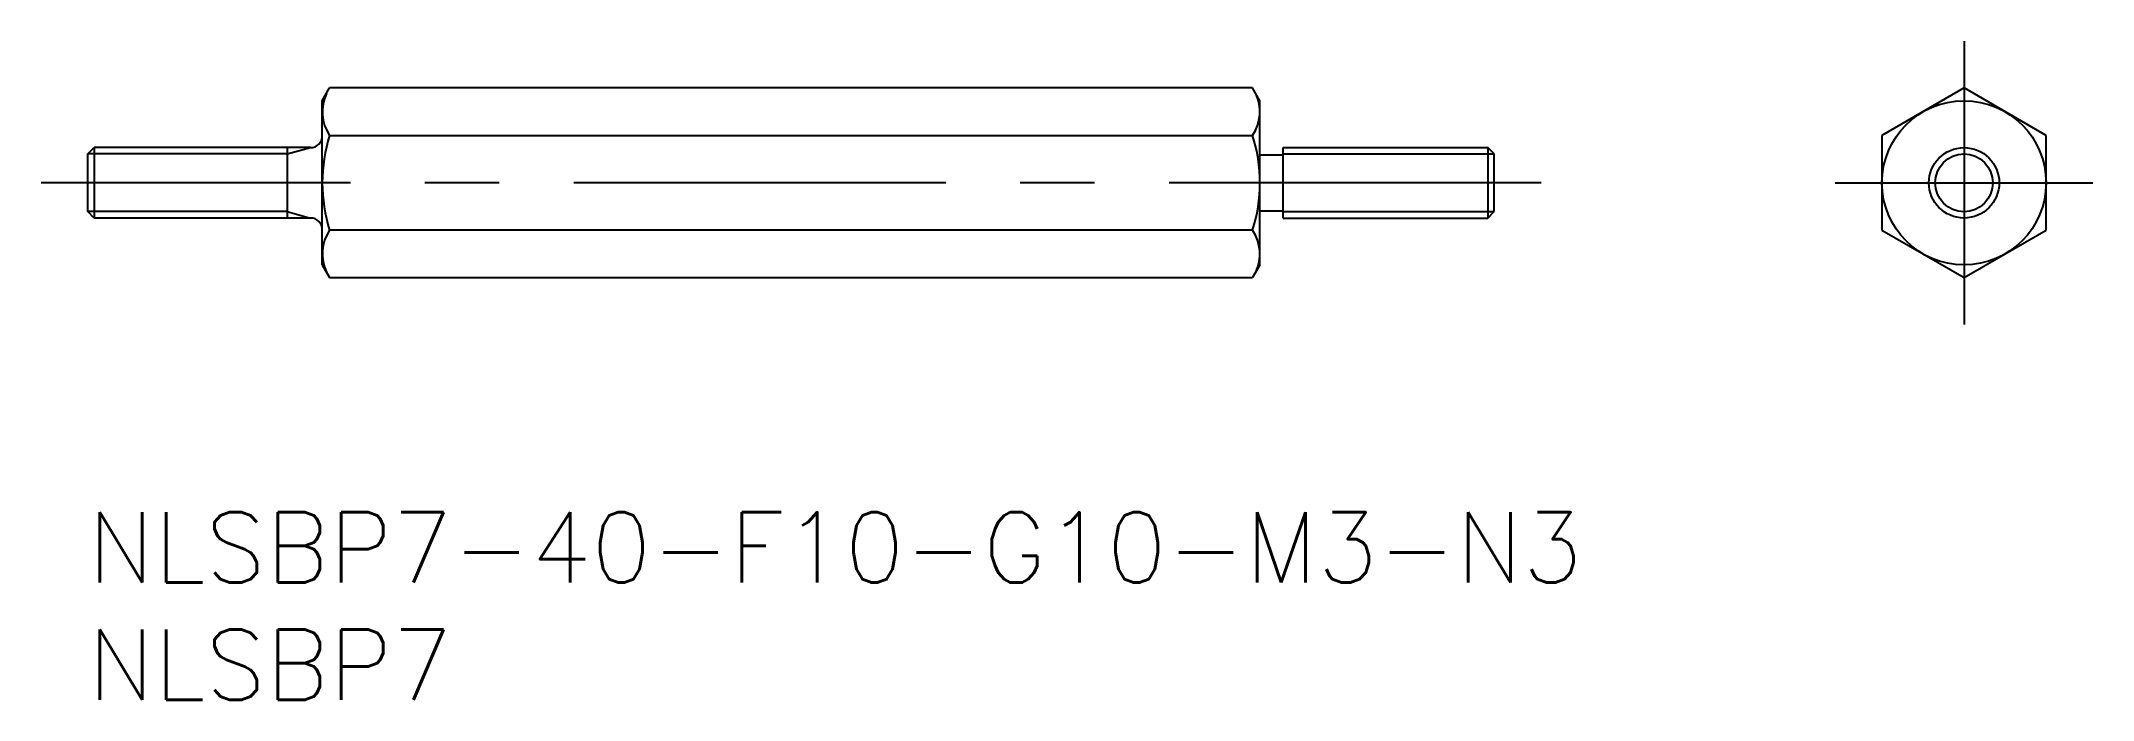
# Model space of a CAD drawing. Extents: x -2 to 85.5, y -8 to 20.1.
import ezdxf

# ---------------------------------------------------------------- set-up
doc = ezdxf.new("R2010")
doc.units = 0
doc.header["$LTSCALE"] = 0.5
doc.linetypes.add('CENTER', pattern=[50.8, 31.75, -6.35, 6.35, -6.35])
for name, color, linetype in [('MSM_CENTER', 1, 'CENTER'), ('MSM_CONTINUOUS', 7, 'CONTINUOUS'), ('MSM_NARROW', 5, 'CONTINUOUS'), ('MSM_PART_NUMBER', 7, 'CONTINUOUS')]:
    doc.layers.add(name, color=color, linetype=linetype)
doc.styles.get("Standard").update_dxf_attribs({"font": 'txt.shx', "height": 3, "bigfont": 'bigfont.shx'})

# ---------------------------------------------------------------- blocks, each defined once
blk = doc.blocks.new('*U4')
at = {"layer": 'MSM_PART_NUMBER'}
blk.add_text('NLSBP7-40-F10-G10-M3-N3', height=3, dxfattribs=at).set_placement((0, -3))
blk = doc.blocks.new('*U5')
at = {"layer": 'MSM_PART_NUMBER'}
blk.add_text('NLSBP7', height=3, dxfattribs=at).set_placement((0, -8))

msp = doc.modelspace()

# ---------------------------------------------------------------- linework, layer by layer
at = {"layer": 'MSM_CENTER'}
for p, q in [((80.042, 20.083), (80.042, 8)), ((62, 14.041), (-2, 14.041)), ((74.542, 14.041), (85.542, 14.041))]:
    msp.add_line(p, q, dxfattribs=at)
at = {"layer": 'MSM_CONTINUOUS'}
for p, q in [((10, 17.541), (10.313, 18.083)), ((10, 10.541), (10, 17.541)), ((49.687, 18.083), (10.313, 18.083)), ((50, 17.541), (49.687, 18.083)), ((50, 10.541), (50, 17.541)), ((80.042, 18.083), (76.542, 16.062)), ((83.542, 16.062), (80.042, 18.083)), ((10.313, 16.062), (49.687, 16.062)), ((76.542, 16.062), (76.542, 12.021)), ((83.542, 12.021), (83.542, 16.062)), ((0, 15.271), (0.271, 15.541)), ((0, 12.812), (0, 15.271)), ((9.5, 15.541), (0.271, 15.541)), ((0.271, 15.541), (0.271, 12.541)), ((8.5, 15.541), (8.5, 12.541)), ((50, 15.241), (51, 15.241)), ((51, 15.541), (59.729, 15.541)), ((51, 12.541), (51, 15.541)), ((60, 15.271), (59.729, 15.541)), ((59.729, 15.541), (59.729, 12.541)), ((60, 12.812), (60, 15.271)), ((0.271, 12.541), (0, 12.812)), ((9.5, 12.541), (0.271, 12.541)), ((50, 12.841), (51, 12.841)), ((51, 12.541), (59.729, 12.541)), ((59.729, 12.541), (60, 12.812)), ((49.687, 12.021), (10.313, 12.021)), ((76.542, 12.021), (80.042, 10)), ((80.042, 10), (83.542, 12.021)), ((10, 10.541), (10.313, 10)), ((50, 10.541), (49.687, 10)), ((10.313, 10), (49.687, 10))]:
    msp.add_line(p, q, dxfattribs=at)
for radius in [3.5, 1.5]:
    msp.add_circle((80.042, 14.041), radius, dxfattribs=at)
for centre, radius, start, end in [((11.789, 17.073), 1.789, 154.38425, 214.38425), ((48.211, 17.073), 1.789, 325.61575, 25.61575), ((9.5, 16.041), 0.5, 270, 0), ((16.687, 14.041), 6.687, 162.41205, 197.58795), ((43.313, 14.041), 6.687, 342.41205, 17.58795), ((9.5, 12.041), 0.5, 0, 90), ((11.789, 11.01), 1.789, 145.61575, 205.61575), ((48.211, 11.01), 1.789, 334.38425, 34.38425)]:
    msp.add_arc(centre, radius, start, end, dxfattribs=at)
at = {"layer": 'MSM_NARROW'}
for p, q in [((8.5, 15.271), (0, 15.271)), ((8.5, 15.271), (9.5, 15.541)), ((51, 15.271), (60, 15.271)), ((8.5, 12.812), (0, 12.812)), ((8.5, 12.812), (9.5, 12.541)), ((51, 12.812), (60, 12.812))]:
    msp.add_line(p, q, dxfattribs=at)
msp.add_circle((80.042, 14.041), 1.23, dxfattribs=at)

# ---------------------------------------------------------------- block references
at = {"layer": 'MSM_CONTINUOUS'}
for name in ['*U4', '*U5']:
    msp.add_blockref(name, (0, 0), dxfattribs=at)

doc.saveas('drawing.dxf')
